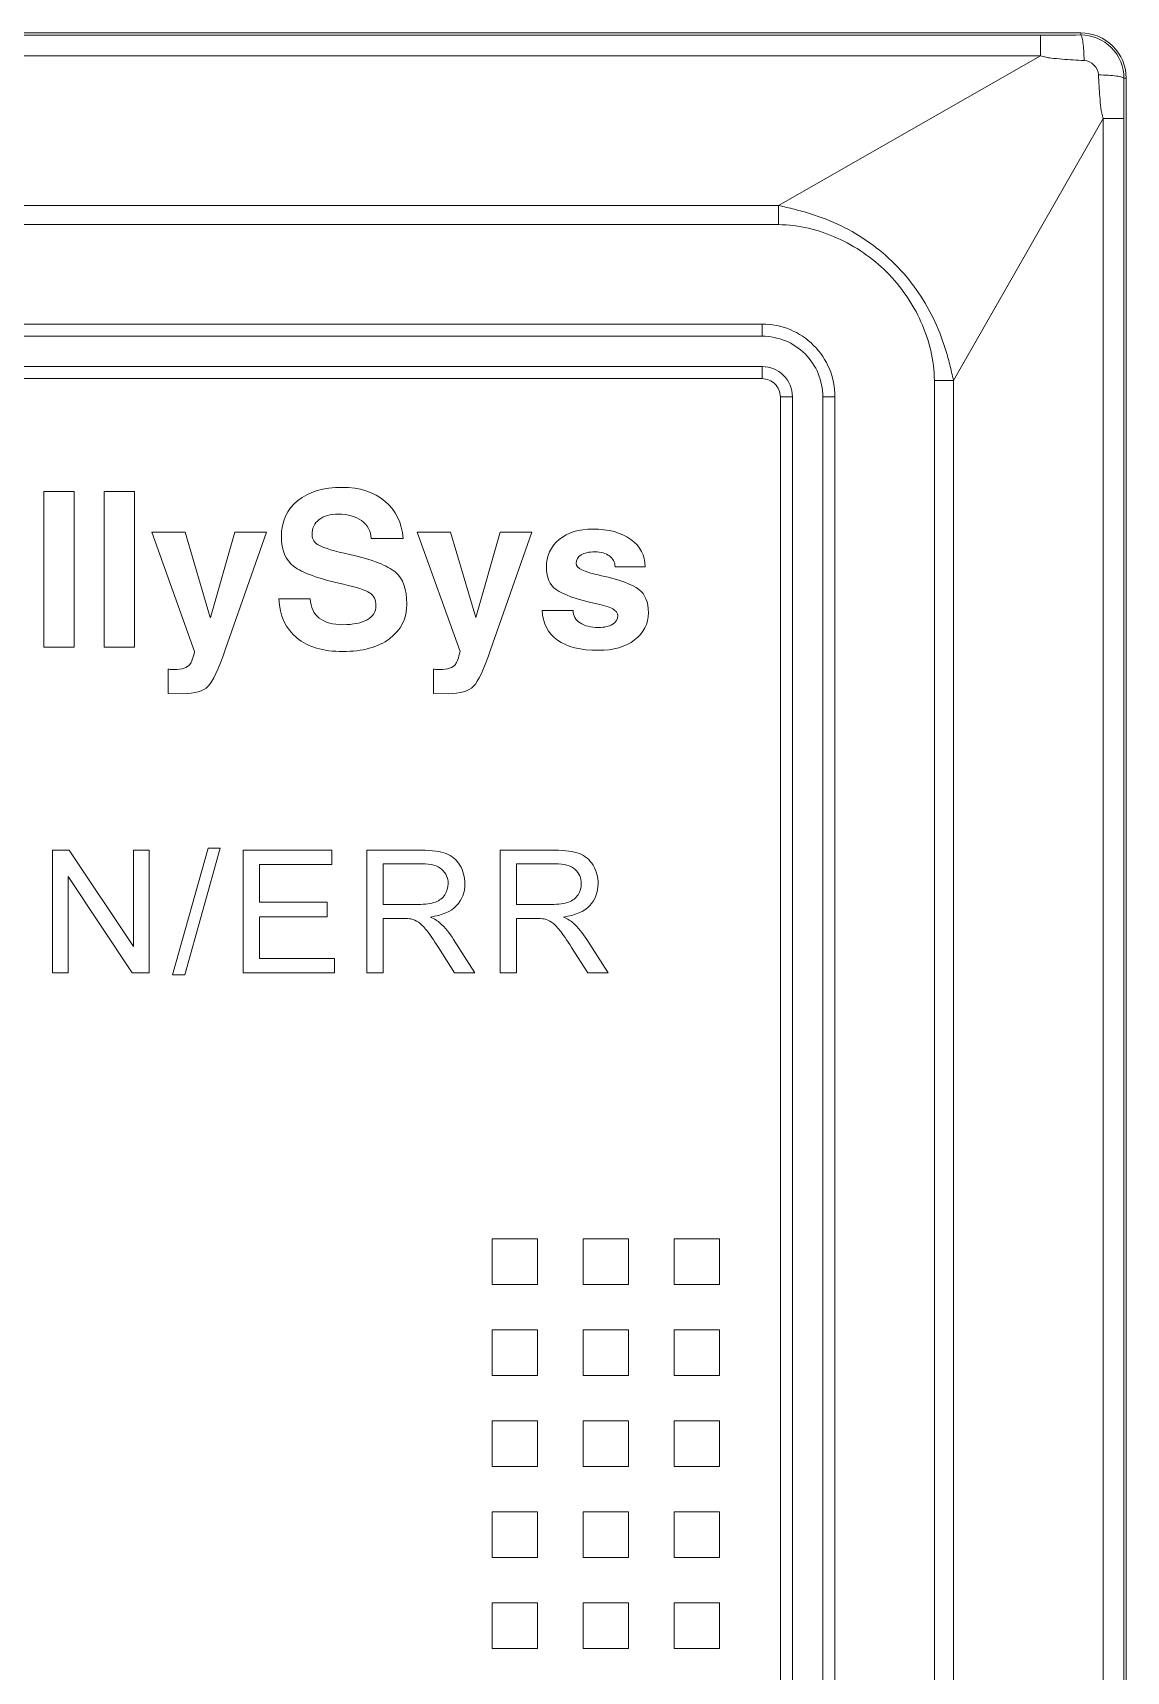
# Model space of a CAD drawing. Header units: millimetres. Extents: x 33157 to 59611, y -29750 to 1750.
# Drawn here: x 53547.51 to 53565.53, y -3609.7 to -3582.7 of the extents above; entities that cross this region are included whole.
import ezdxf

# ---------------------------------------------------------------- set-up
doc = ezdxf.new("R2010")
doc.units = ezdxf.units.MM
doc.layers.add('layer 1', color=7, linetype='Continuous', lineweight=18)

msp = doc.modelspace()

# ---------------------------------------------------------------- linework, layer by layer
at = {"layer": 'layer 1', "lineweight": 9}
for p, q in [((53564.118, -3582.736), (53564.118, -3583.078)), ((53564.782, -3582.699), (53564.782, -3582.735)), ((53565.532, -3583.449), (53565.532, -3583.449)), ((53565.532, -3583.449), (53565.532, -3681.948)), ((53565.153, -3584.113), (53565.153, -3681.284)), ((53565.494, -3584.113), (53565.494, -3681.284)), ((53559.801, -3585.545), (53559.801, -3585.861)), ((53559.532, -3587.499), (53559.532, -3587.699)), ((53559.532, -3588.199), (53559.532, -3588.399)), ((53562.37, -3588.429), (53562.37, -3588.429)), ((53562.37, -3588.429), (53562.37, -3676.968)), ((53562.686, -3588.429), (53562.686, -3588.429)), ((53562.686, -3588.429), (53562.686, -3676.968)), ((53559.832, -3588.699), (53559.832, -3588.699)), ((53559.832, -3588.699), (53559.832, -3676.698)), ((53560.032, -3588.699), (53560.032, -3588.699)), ((53560.032, -3588.699), (53560.032, -3676.698)), ((53560.532, -3588.699), (53560.532, -3676.698)), ((53560.732, -3588.699), (53560.732, -3676.698))]:
    msp.add_line(p, q, dxfattribs=at)
for points in [[(53564.782, -3582.699), (53564.782, -3582.699), (53531.582, -3582.699), (53531.582, -3582.699)], [(53532.246, -3582.736), (53532.246, -3582.736), (53564.118, -3582.736), (53564.118, -3582.736)], [(53564.118, -3582.736), (53564.339, -3582.736), (53564.561, -3582.736), (53564.782, -3582.735)], [(53532.246, -3583.078), (53532.246, -3583.078), (53564.118, -3583.078), (53564.118, -3583.078)], [(53564.118, -3583.078), (53564.118, -3583.078), (53559.801, -3585.545), (53559.801, -3585.545)], [(53565.495, -3583.449), (53565.495, -3583.67), (53565.494, -3583.891), (53565.494, -3584.113)], [(53565.495, -3583.449), (53565.495, -3583.449), (53565.532, -3583.449), (53565.532, -3583.449)], [(53565.153, -3584.113), (53565.153, -3584.113), (53562.686, -3588.429), (53562.686, -3588.429)], [(53565.494, -3584.113), (53565.494, -3584.113), (53565.153, -3584.113), (53565.153, -3584.113)], [(53559.801, -3585.545), (53559.801, -3585.545), (53536.563, -3585.545), (53536.563, -3585.545)], [(53559.801, -3585.861), (53559.801, -3585.861), (53536.563, -3585.861), (53536.563, -3585.861)], [(53536.832, -3587.499), (53536.832, -3587.499), (53559.532, -3587.499), (53559.532, -3587.499)], [(53536.832, -3587.699), (53536.832, -3587.699), (53559.532, -3587.699), (53559.532, -3587.699)], [(53559.532, -3588.199), (53559.532, -3588.199), (53536.832, -3588.199), (53536.832, -3588.199)], [(53559.532, -3588.399), (53559.532, -3588.399), (53536.832, -3588.399), (53536.832, -3588.399)], [(53562.37, -3588.429), (53562.37, -3588.429), (53562.686, -3588.429), (53562.686, -3588.429)], [(53559.832, -3588.699), (53559.832, -3588.699), (53560.032, -3588.699), (53560.032, -3588.699)], [(53560.732, -3588.699), (53560.732, -3588.699), (53560.532, -3588.699), (53560.532, -3588.699)]]:
    msp.add_open_spline(points, degree=3, dxfattribs=at)
for points, knots in [([(53565.532, -3583.449), (53565.532, -3583.25), (53565.453, -3583.059), (53565.312, -3582.918), (53565.172, -3582.778), (53564.981, -3582.699), (53564.782, -3582.699)], [0, 0, 0, 0, 173044.865351, 173044.865351, 173044.865351, 346089.730702, 346089.730702, 346089.730702, 346089.730702]), ([(53565.495, -3583.449), (53565.495, -3583.259), (53565.42, -3583.078), (53565.286, -3582.944), (53565.153, -3582.81), (53564.971, -3582.735), (53564.782, -3582.735)], [0, 0, 0, 0, 173044.861983, 173044.861983, 173044.861983, 346089.723967, 346089.723967, 346089.723967, 346089.723967]), ([(53564.782, -3582.735), (53564.786, -3582.736), (53564.789, -3582.74), (53564.792, -3582.745), (53564.796, -3582.753), (53564.799, -3582.76), (53564.801, -3582.768), (53564.805, -3582.781), (53564.808, -3582.794), (53564.81, -3582.807), (53564.814, -3582.824), (53564.816, -3582.841), (53564.818, -3582.858), (53564.824, -3582.902), (53564.828, -3582.947), (53564.831, -3582.992), (53564.834, -3583.047), (53564.837, -3583.101), (53564.838, -3583.156)], [0, 0, 0, 0, 146907.552108, 146907.552108, 146907.552108, 293815.104216, 293815.104216, 293815.104216, 440722.656325, 440722.656325, 440722.656325, 587630.208433, 587630.208433, 587630.208433, 734537.760541, 734537.760541, 734537.760541, 881445.312649, 881445.312649, 881445.312649, 881445.312649]), ([(53564.118, -3583.078), (53564.146, -3583.089), (53564.176, -3583.096), (53564.205, -3583.102), (53564.235, -3583.107), (53564.265, -3583.112), (53564.295, -3583.115), (53564.355, -3583.123), (53564.416, -3583.128), (53564.476, -3583.133), (53564.536, -3583.138), (53564.597, -3583.142), (53564.657, -3583.146), (53564.717, -3583.149), (53564.777, -3583.153), (53564.838, -3583.156)], [0, 0, 0, 0, 149154.427168, 149154.427168, 149154.427168, 298308.854335, 298308.854335, 298308.854335, 447463.281503, 447463.281503, 447463.281503, 596617.70867, 596617.70867, 596617.70867, 745772.135838, 745772.135838, 745772.135838, 745772.135838]), ([(53564.838, -3583.156), (53564.897, -3583.159), (53564.956, -3583.187), (53565, -3583.231), (53565.044, -3583.274), (53565.072, -3583.333), (53565.075, -3583.393)], [0, 0, 0, 0, 173044.839218, 173044.839218, 173044.839218, 346089.678437, 346089.678437, 346089.678437, 346089.678437]), ([(53565.495, -3583.449), (53565.495, -3583.444), (53565.49, -3583.441), (53565.486, -3583.439), (53565.478, -3583.434), (53565.47, -3583.432), (53565.462, -3583.429), (53565.45, -3583.426), (53565.437, -3583.423), (53565.424, -3583.42), (53565.407, -3583.417), (53565.39, -3583.415), (53565.373, -3583.412), (53565.328, -3583.406), (53565.283, -3583.403), (53565.238, -3583.4), (53565.184, -3583.396), (53565.129, -3583.394), (53565.075, -3583.393)], [0, 0, 0, 0, 146910.090751, 146910.090751, 146910.090751, 293820.181503, 293820.181503, 293820.181503, 440730.272254, 440730.272254, 440730.272254, 587640.363006, 587640.363006, 587640.363006, 734550.453757, 734550.453757, 734550.453757, 881460.544508, 881460.544508, 881460.544508, 881460.544508]), ([(53565.075, -3583.393), (53565.078, -3583.453), (53565.081, -3583.513), (53565.085, -3583.574), (53565.089, -3583.634), (53565.093, -3583.694), (53565.098, -3583.755), (53565.102, -3583.815), (53565.108, -3583.875), (53565.115, -3583.935), (53565.122, -3583.996), (53565.131, -3584.056), (53565.153, -3584.113)], [0, 0, 0, 0, 153443.421177, 153443.421177, 153443.421177, 306886.842355, 306886.842355, 306886.842355, 460330.263532, 460330.263532, 460330.263532, 613773.68471, 613773.68471, 613773.68471, 613773.68471]), ([(53562.686, -3588.429), (53562.664, -3588.341), (53562.645, -3588.252), (53562.623, -3588.164), (53562.601, -3588.076), (53562.577, -3587.989), (53562.55, -3587.902), (53562.495, -3587.729), (53562.429, -3587.559), (53562.349, -3587.395), (53562.27, -3587.232), (53562.177, -3587.075), (53562.071, -3586.927), (53561.966, -3586.779), (53561.848, -3586.639), (53561.72, -3586.511), (53561.591, -3586.382), (53561.452, -3586.265), (53561.304, -3586.159), (53561.156, -3586.054), (53560.999, -3585.961), (53560.835, -3585.881), (53560.672, -3585.802), (53560.502, -3585.735), (53560.329, -3585.681), (53560.242, -3585.654), (53560.154, -3585.63), (53560.066, -3585.608), (53559.978, -3585.586), (53559.89, -3585.566), (53559.801, -3585.545)], [0, 0, 0, 0, 141676.85397, 141676.85397, 141676.85397, 283353.707941, 283353.707941, 283353.707941, 425030.561911, 425030.561911, 425030.561911, 566707.415881, 566707.415881, 566707.415881, 708384.269852, 708384.269852, 708384.269852, 850061.123822, 850061.123822, 850061.123822, 991737.977792, 991737.977792, 991737.977792, 1133414.831763, 1133414.831763, 1133414.831763, 1275091.685733, 1275091.685733, 1275091.685733, 1416768.539703, 1416768.539703, 1416768.539703, 1416768.539703]), ([(53562.37, -3588.429), (53562.37, -3588.263), (53562.348, -3588.097), (53562.31, -3587.935), (53562.272, -3587.772), (53562.218, -3587.614), (53562.15, -3587.462), (53562.014, -3587.16), (53561.822, -3586.881), (53561.586, -3586.645), (53561.35, -3586.409), (53561.071, -3586.216), (53560.768, -3586.081), (53560.616, -3586.013), (53560.458, -3585.959), (53560.296, -3585.921), (53560.134, -3585.883), (53559.968, -3585.861), (53559.801, -3585.861)], [0, 0, 0, 0, 146903.572053, 146903.572053, 146903.572053, 293807.144106, 293807.144106, 293807.144106, 440710.716159, 440710.716159, 440710.716159, 587614.288211, 587614.288211, 587614.288211, 734517.860264, 734517.860264, 734517.860264, 881421.432317, 881421.432317, 881421.432317, 881421.432317]), ([(53560.732, -3588.699), (53560.732, -3588.38), (53560.606, -3588.075), (53560.381, -3587.85), (53560.156, -3587.625), (53559.85, -3587.499), (53559.532, -3587.499)], [0, 0, 0, 0, 173037.485298, 173037.485298, 173037.485298, 346074.970596, 346074.970596, 346074.970596, 346074.970596]), ([(53560.532, -3588.699), (53560.532, -3588.433), (53560.427, -3588.179), (53560.239, -3587.991), (53560.052, -3587.804), (53559.797, -3587.699), (53559.532, -3587.699)], [0, 0, 0, 0, 173037.46707, 173037.46707, 173037.46707, 346074.93414, 346074.93414, 346074.93414, 346074.93414]), ([(53560.032, -3588.699), (53560.032, -3588.566), (53559.979, -3588.439), (53559.886, -3588.345), (53559.792, -3588.251), (53559.665, -3588.199), (53559.532, -3588.199)], [0, 0, 0, 0, 173037.421828, 173037.421828, 173037.421828, 346074.843656, 346074.843656, 346074.843656, 346074.843656]), ([(53559.832, -3588.699), (53559.832, -3588.619), (53559.8, -3588.543), (53559.744, -3588.486), (53559.688, -3588.43), (53559.612, -3588.399), (53559.532, -3588.399)], [0, 0, 0, 0, 173037.403689, 173037.403689, 173037.403689, 346074.807377, 346074.807377, 346074.807377, 346074.807377])]:
    msp.add_open_spline(points, degree=3, knots=knots, dxfattribs=at)
at = {"layer": 'layer 1'}
for points, knots in [([(53547.696, -3590.26), (53547.696, -3590.26), (53547.946, -3590.26), (53547.946, -3590.26), (53547.946, -3590.26), (53548.197, -3590.26), (53548.197, -3590.26), (53548.197, -3590.26), (53548.197, -3592.826), (53548.197, -3592.826), (53548.197, -3592.826), (53547.948, -3592.826), (53547.948, -3592.826), (53547.948, -3592.826), (53547.696, -3592.826), (53547.696, -3592.826), (53547.696, -3592.826), (53547.696, -3590.26), (53547.696, -3590.26)], [0, 0, 0, 0, 146873.556971, 146873.556971, 146873.556971, 293747.113943, 293747.113943, 293747.113943, 440620.670914, 440620.670914, 440620.670914, 587494.227886, 587494.227886, 587494.227886, 734367.784857, 734367.784857, 734367.784857, 881241.341828, 881241.341828, 881241.341828, 881241.341828]), ([(53548.69, -3590.26), (53548.69, -3590.26), (53548.94, -3590.26), (53548.94, -3590.26), (53548.94, -3590.26), (53549.191, -3590.26), (53549.191, -3590.26), (53549.191, -3590.26), (53549.191, -3592.826), (53549.191, -3592.826), (53549.191, -3592.826), (53548.941, -3592.826), (53548.941, -3592.826), (53548.941, -3592.826), (53548.69, -3592.826), (53548.69, -3592.826), (53548.69, -3592.826), (53548.69, -3590.26), (53548.69, -3590.26)], [0, 0, 0, 0, 146876.185907, 146876.185907, 146876.185907, 293752.371813, 293752.371813, 293752.371813, 440628.55772, 440628.55772, 440628.55772, 587504.743626, 587504.743626, 587504.743626, 734380.929533, 734380.929533, 734380.929533, 881257.115439, 881257.115439, 881257.115439, 881257.115439]), ([(53553.091, -3591.031), (53553.082, -3590.908), (53553.029, -3590.811), (53552.931, -3590.739), (53552.833, -3590.668), (53552.706, -3590.632), (53552.549, -3590.632), (53552.413, -3590.632), (53552.306, -3590.662), (53552.23, -3590.722), (53552.153, -3590.781), (53552.114, -3590.865), (53552.114, -3590.972), (53552.114, -3591.049), (53552.155, -3591.108), (53552.235, -3591.15), (53552.314, -3591.192), (53552.482, -3591.241), (53552.739, -3591.298), (53553.113, -3591.382), (53553.363, -3591.479), (53553.488, -3591.588), (53553.614, -3591.696), (53553.677, -3591.87), (53553.677, -3592.11), (53553.677, -3592.351), (53553.583, -3592.542), (53553.393, -3592.684), (53553.203, -3592.825), (53552.946, -3592.896), (53552.623, -3592.896), (53552.298, -3592.896), (53552.044, -3592.821), (53551.862, -3592.671), (53551.679, -3592.521), (53551.581, -3592.307), (53551.568, -3592.03), (53551.568, -3592.03), (53552.085, -3592.03), (53552.085, -3592.03), (53552.091, -3592.166), (53552.14, -3592.271), (53552.233, -3592.344), (53552.326, -3592.417), (53552.456, -3592.454), (53552.623, -3592.454), (53552.794, -3592.454), (53552.928, -3592.426), (53553.024, -3592.371), (53553.12, -3592.316), (53553.168, -3592.239), (53553.168, -3592.141), (53553.168, -3592.045), (53553.133, -3591.974), (53553.064, -3591.928), (53552.996, -3591.883), (53552.852, -3591.836), (53552.631, -3591.787), (53552.223, -3591.696), (53551.951, -3591.598), (53551.814, -3591.492), (53551.678, -3591.387), (53551.609, -3591.224), (53551.609, -3591.001), (53551.609, -3590.752), (53551.7, -3590.555), (53551.88, -3590.409), (53552.061, -3590.263), (53552.305, -3590.19), (53552.612, -3590.19), (53552.9, -3590.19), (53553.134, -3590.265), (53553.314, -3590.417), (53553.495, -3590.569), (53553.595, -3590.773), (53553.615, -3591.031), (53553.615, -3591.031), (53553.091, -3591.031), (53553.091, -3591.031)], [0, 0, 0, 0, 136831.670488, 136831.670488, 136831.670488, 273663.340976, 273663.340976, 273663.340976, 410495.011463, 410495.011463, 410495.011463, 547326.681951, 547326.681951, 547326.681951, 684158.352439, 684158.352439, 684158.352439, 820990.022927, 820990.022927, 820990.022927, 957821.693414, 957821.693414, 957821.693414, 1094653.363902, 1094653.363902, 1094653.363902, 1231485.03439, 1231485.03439, 1231485.03439, 1368316.704878, 1368316.704878, 1368316.704878, 1505148.375366, 1505148.375366, 1505148.375366, 1641980.045853, 1641980.045853, 1641980.045853, 1778811.716341, 1778811.716341, 1778811.716341, 1915643.386829, 1915643.386829, 1915643.386829, 2052475.057317, 2052475.057317, 2052475.057317, 2189306.727804, 2189306.727804, 2189306.727804, 2326138.398292, 2326138.398292, 2326138.398292, 2462970.06878, 2462970.06878, 2462970.06878, 2599801.739268, 2599801.739268, 2599801.739268, 2736633.409756, 2736633.409756, 2736633.409756, 2873465.080243, 2873465.080243, 2873465.080243, 3010296.750731, 3010296.750731, 3010296.750731, 3147128.421219, 3147128.421219, 3147128.421219, 3283960.091707, 3283960.091707, 3283960.091707, 3420791.762195, 3420791.762195, 3420791.762195, 3557623.432682, 3557623.432682, 3557623.432682, 3557623.432682]), ([(53550.684, -3592.867), (53550.574, -3593.187), (53550.48, -3593.387), (53550.402, -3593.469), (53550.324, -3593.55), (53550.185, -3593.591), (53549.984, -3593.591), (53549.984, -3593.591), (53549.745, -3593.586), (53549.745, -3593.586), (53549.745, -3593.586), (53549.745, -3593.184), (53549.745, -3593.184), (53549.757, -3593.189), (53549.789, -3593.191), (53549.841, -3593.191), (53549.975, -3593.191), (53550.062, -3593.164), (53550.103, -3593.109), (53550.129, -3593.074), (53550.154, -3593.002), (53550.18, -3592.893), (53550.18, -3592.893), (53549.472, -3590.927), (53549.472, -3590.927), (53549.472, -3590.927), (53549.747, -3590.927), (53549.747, -3590.927), (53549.747, -3590.927), (53550.025, -3590.927), (53550.025, -3590.927), (53550.025, -3590.927), (53550.438, -3592.336), (53550.438, -3592.336), (53550.438, -3592.336), (53550.439, -3592.336), (53550.439, -3592.336), (53550.439, -3592.336), (53550.841, -3590.927), (53550.841, -3590.927), (53550.841, -3590.927), (53551.103, -3590.927), (53551.103, -3590.927), (53551.103, -3590.927), (53551.365, -3590.927), (53551.365, -3590.927), (53551.365, -3590.927), (53550.684, -3592.867), (53550.684, -3592.867)], [0, 0, 0, 0, 138712.919467, 138712.919467, 138712.919467, 277425.838933, 277425.838933, 277425.838933, 416138.7584, 416138.7584, 416138.7584, 554851.677866, 554851.677866, 554851.677866, 693564.597333, 693564.597333, 693564.597333, 832277.516799, 832277.516799, 832277.516799, 970990.436266, 970990.436266, 970990.436266, 1109703.355732, 1109703.355732, 1109703.355732, 1248416.275199, 1248416.275199, 1248416.275199, 1387129.194665, 1387129.194665, 1387129.194665, 1525842.114132, 1525842.114132, 1525842.114132, 1664555.033598, 1664555.033598, 1664555.033598, 1803267.953065, 1803267.953065, 1803267.953065, 1941980.872531, 1941980.872531, 1941980.872531, 2080693.791998, 2080693.791998, 2080693.791998, 2219406.711464, 2219406.711464, 2219406.711464, 2219406.711464]), ([(53555.058, -3592.867), (53554.948, -3593.187), (53554.854, -3593.387), (53554.776, -3593.469), (53554.698, -3593.55), (53554.559, -3593.591), (53554.359, -3593.591), (53554.359, -3593.591), (53554.119, -3593.586), (53554.119, -3593.586), (53554.119, -3593.586), (53554.119, -3593.184), (53554.119, -3593.184), (53554.131, -3593.189), (53554.163, -3593.191), (53554.215, -3593.191), (53554.349, -3593.191), (53554.437, -3593.164), (53554.477, -3593.109), (53554.503, -3593.074), (53554.529, -3593.002), (53554.554, -3592.893), (53554.554, -3592.893), (53553.846, -3590.927), (53553.846, -3590.927), (53553.846, -3590.927), (53554.122, -3590.927), (53554.122, -3590.927), (53554.122, -3590.927), (53554.399, -3590.927), (53554.399, -3590.927), (53554.399, -3590.927), (53554.812, -3592.336), (53554.812, -3592.336), (53554.812, -3592.336), (53554.813, -3592.336), (53554.813, -3592.336), (53554.813, -3592.336), (53555.215, -3590.927), (53555.215, -3590.927), (53555.215, -3590.927), (53555.477, -3590.927), (53555.477, -3590.927), (53555.477, -3590.927), (53555.739, -3590.927), (53555.739, -3590.927), (53555.739, -3590.927), (53555.058, -3592.867), (53555.058, -3592.867)], [0, 0, 0, 0, 138723.849953, 138723.849953, 138723.849953, 277447.699907, 277447.699907, 277447.699907, 416171.54986, 416171.54986, 416171.54986, 554895.399814, 554895.399814, 554895.399814, 693619.249767, 693619.249767, 693619.249767, 832343.099721, 832343.099721, 832343.099721, 971066.949674, 971066.949674, 971066.949674, 1109790.799628, 1109790.799628, 1109790.799628, 1248514.649581, 1248514.649581, 1248514.649581, 1387238.499535, 1387238.499535, 1387238.499535, 1525962.349488, 1525962.349488, 1525962.349488, 1664686.199442, 1664686.199442, 1664686.199442, 1803410.049395, 1803410.049395, 1803410.049395, 1942133.899349, 1942133.899349, 1942133.899349, 2080857.749302, 2080857.749302, 2080857.749302, 2219581.599256, 2219581.599256, 2219581.599256, 2219581.599256]), ([(53557.108, -3591.498), (53557.108, -3591.424), (53557.077, -3591.365), (53557.017, -3591.321), (53556.956, -3591.276), (53556.876, -3591.254), (53556.776, -3591.254), (53556.679, -3591.254), (53556.604, -3591.271), (53556.549, -3591.304), (53556.495, -3591.337), (53556.468, -3591.383), (53556.468, -3591.443), (53556.468, -3591.485), (53556.499, -3591.521), (53556.561, -3591.551), (53556.621, -3591.58), (53556.729, -3591.612), (53556.884, -3591.647), (53557.192, -3591.716), (53557.397, -3591.791), (53557.501, -3591.872), (53557.605, -3591.954), (53557.657, -3592.082), (53557.657, -3592.256), (53557.657, -3592.442), (53557.581, -3592.592), (53557.431, -3592.705), (53557.28, -3592.819), (53557.081, -3592.876), (53556.834, -3592.876), (53556.541, -3592.876), (53556.316, -3592.82), (53556.158, -3592.708), (53556, -3592.596), (53555.916, -3592.433), (53555.906, -3592.219), (53555.906, -3592.219), (53556.416, -3592.219), (53556.416, -3592.219), (53556.419, -3592.307), (53556.458, -3592.375), (53556.532, -3592.425), (53556.606, -3592.474), (53556.706, -3592.499), (53556.833, -3592.499), (53556.934, -3592.499), (53557.012, -3592.482), (53557.069, -3592.447), (53557.125, -3592.413), (53557.153, -3592.365), (53557.153, -3592.303), (53557.153, -3592.26), (53557.126, -3592.224), (53557.071, -3592.193), (53557.017, -3592.164), (53556.921, -3592.135), (53556.783, -3592.104), (53556.462, -3592.032), (53556.247, -3591.956), (53556.139, -3591.876), (53556.031, -3591.797), (53555.977, -3591.674), (53555.977, -3591.507), (53555.977, -3591.319), (53556.047, -3591.167), (53556.187, -3591.051), (53556.327, -3590.935), (53556.512, -3590.877), (53556.741, -3590.877), (53557, -3590.877), (53557.208, -3590.934), (53557.366, -3591.048), (53557.525, -3591.161), (53557.604, -3591.311), (53557.604, -3591.498), (53557.604, -3591.498), (53557.604, -3591.498), (53557.604, -3591.498), (53557.604, -3591.498), (53557.108, -3591.498), (53557.108, -3591.498)], [0, 0, 0, 0, 136663.852527, 136663.852527, 136663.852527, 273327.705054, 273327.705054, 273327.705054, 409991.557581, 409991.557581, 409991.557581, 546655.410108, 546655.410108, 546655.410108, 683319.262635, 683319.262635, 683319.262635, 819983.115162, 819983.115162, 819983.115162, 956646.967689, 956646.967689, 956646.967689, 1093310.820216, 1093310.820216, 1093310.820216, 1229974.672744, 1229974.672744, 1229974.672744, 1366638.525271, 1366638.525271, 1366638.525271, 1503302.377798, 1503302.377798, 1503302.377798, 1639966.230325, 1639966.230325, 1639966.230325, 1776630.082852, 1776630.082852, 1776630.082852, 1913293.935379, 1913293.935379, 1913293.935379, 2049957.787906, 2049957.787906, 2049957.787906, 2186621.640433, 2186621.640433, 2186621.640433, 2323285.49296, 2323285.49296, 2323285.49296, 2459949.345487, 2459949.345487, 2459949.345487, 2596613.198014, 2596613.198014, 2596613.198014, 2733277.050541, 2733277.050541, 2733277.050541, 2869940.903068, 2869940.903068, 2869940.903068, 3006604.755595, 3006604.755595, 3006604.755595, 3143268.608122, 3143268.608122, 3143268.608122, 3279932.460649, 3279932.460649, 3279932.460649, 3416596.313176, 3416596.313176, 3416596.313176, 3553260.165703, 3553260.165703, 3553260.165703, 3689924.018231, 3689924.018231, 3689924.018231, 3689924.018231]), ([(53547.836, -3598.191), (53547.836, -3598.191), (53547.836, -3596.171), (53547.836, -3596.171), (53547.836, -3596.171), (53548.111, -3596.171), (53548.111, -3596.171), (53548.111, -3596.171), (53549.171, -3597.757), (53549.171, -3597.757), (53549.171, -3597.757), (53549.171, -3596.171), (53549.171, -3596.171), (53549.171, -3596.171), (53549.428, -3596.171), (53549.428, -3596.171), (53549.428, -3596.171), (53549.428, -3598.191), (53549.428, -3598.191), (53549.428, -3598.191), (53549.153, -3598.191), (53549.153, -3598.191), (53549.153, -3598.191), (53548.093, -3596.605), (53548.093, -3596.605), (53548.093, -3596.605), (53548.093, -3598.191), (53548.093, -3598.191), (53548.093, -3598.191), (53547.836, -3598.191), (53547.836, -3598.191)], [0, 0, 0, 0, 141653.214869, 141653.214869, 141653.214869, 283306.429737, 283306.429737, 283306.429737, 424959.644606, 424959.644606, 424959.644606, 566612.859474, 566612.859474, 566612.859474, 708266.074343, 708266.074343, 708266.074343, 849919.289212, 849919.289212, 849919.289212, 991572.50408, 991572.50408, 991572.50408, 1133225.718949, 1133225.718949, 1133225.718949, 1274878.933817, 1274878.933817, 1274878.933817, 1416532.148686, 1416532.148686, 1416532.148686, 1416532.148686]), ([(53549.817, -3598.225), (53549.817, -3598.225), (53550.404, -3596.137), (53550.404, -3596.137), (53550.404, -3596.137), (53550.603, -3596.137), (53550.603, -3596.137), (53550.603, -3596.137), (53550.016, -3598.225), (53550.016, -3598.225), (53550.016, -3598.225), (53549.817, -3598.225), (53549.817, -3598.225)], [0, 0, 0, 0, 153419.763081, 153419.763081, 153419.763081, 306839.526162, 306839.526162, 306839.526162, 460259.289243, 460259.289243, 460259.289243, 613679.052324, 613679.052324, 613679.052324, 613679.052324]), ([(53550.98, -3598.191), (53550.98, -3598.191), (53550.98, -3596.171), (53550.98, -3596.171), (53550.98, -3596.171), (53552.439, -3596.171), (53552.439, -3596.171), (53552.439, -3596.171), (53552.439, -3596.408), (53552.439, -3596.408), (53552.439, -3596.408), (53551.249, -3596.408), (53551.249, -3596.408), (53551.249, -3596.408), (53551.249, -3597.029), (53551.249, -3597.029), (53551.249, -3597.029), (53552.363, -3597.029), (53552.363, -3597.029), (53552.363, -3597.029), (53552.363, -3597.266), (53552.363, -3597.266), (53552.363, -3597.266), (53551.249, -3597.266), (53551.249, -3597.266), (53551.249, -3597.266), (53551.249, -3597.954), (53551.249, -3597.954), (53551.249, -3597.954), (53552.487, -3597.954), (53552.487, -3597.954), (53552.487, -3597.954), (53552.487, -3598.191), (53552.487, -3598.191), (53552.487, -3598.191), (53550.98, -3598.191), (53550.98, -3598.191)], [0, 0, 0, 0, 140353.728452, 140353.728452, 140353.728452, 280707.456904, 280707.456904, 280707.456904, 421061.185355, 421061.185355, 421061.185355, 561414.913807, 561414.913807, 561414.913807, 701768.642259, 701768.642259, 701768.642259, 842122.370711, 842122.370711, 842122.370711, 982476.099163, 982476.099163, 982476.099163, 1122829.827615, 1122829.827615, 1122829.827615, 1263183.556066, 1263183.556066, 1263183.556066, 1403537.284518, 1403537.284518, 1403537.284518, 1543891.01297, 1543891.01297, 1543891.01297, 1684244.741422, 1684244.741422, 1684244.741422, 1684244.741422]), ([(53553.02, -3598.191), (53553.02, -3598.191), (53553.02, -3596.171), (53553.02, -3596.171), (53553.02, -3596.171), (53553.915, -3596.171), (53553.915, -3596.171), (53554.095, -3596.171), (53554.232, -3596.189), (53554.326, -3596.225), (53554.419, -3596.262), (53554.494, -3596.326), (53554.55, -3596.417), (53554.606, -3596.509), (53554.634, -3596.611), (53554.634, -3596.722), (53554.634, -3596.865), (53554.587, -3596.986), (53554.495, -3597.084), (53554.402, -3597.183), (53554.259, -3597.245), (53554.065, -3597.271), (53554.136, -3597.305), (53554.19, -3597.339), (53554.227, -3597.372), (53554.305, -3597.444), (53554.378, -3597.533), (53554.448, -3597.641), (53554.448, -3597.641), (53554.797, -3598.191), (53554.797, -3598.191), (53554.797, -3598.191), (53554.463, -3598.191), (53554.463, -3598.191), (53554.463, -3598.191), (53554.196, -3597.771), (53554.196, -3597.771), (53554.118, -3597.649), (53554.054, -3597.556), (53554.004, -3597.492), (53553.953, -3597.428), (53553.908, -3597.383), (53553.868, -3597.357), (53553.828, -3597.332), (53553.787, -3597.314), (53553.746, -3597.303), (53553.716, -3597.297), (53553.666, -3597.294), (53553.597, -3597.294), (53553.597, -3597.294), (53553.288, -3597.294), (53553.288, -3597.294), (53553.288, -3597.294), (53553.288, -3598.191), (53553.288, -3598.191), (53553.288, -3598.191), (53553.02, -3598.191), (53553.02, -3598.191)], [0, 0, 0, 0, 137856.861556, 137856.861556, 137856.861556, 275713.723111, 275713.723111, 275713.723111, 413570.584667, 413570.584667, 413570.584667, 551427.446223, 551427.446223, 551427.446223, 689284.307778, 689284.307778, 689284.307778, 827141.169334, 827141.169334, 827141.169334, 964998.03089, 964998.03089, 964998.03089, 1102854.892445, 1102854.892445, 1102854.892445, 1240711.754001, 1240711.754001, 1240711.754001, 1378568.615557, 1378568.615557, 1378568.615557, 1516425.477112, 1516425.477112, 1516425.477112, 1654282.338668, 1654282.338668, 1654282.338668, 1792139.200224, 1792139.200224, 1792139.200224, 1929996.061779, 1929996.061779, 1929996.061779, 2067852.923335, 2067852.923335, 2067852.923335, 2205709.784891, 2205709.784891, 2205709.784891, 2343566.646446, 2343566.646446, 2343566.646446, 2481423.508002, 2481423.508002, 2481423.508002, 2619280.369558, 2619280.369558, 2619280.369558, 2619280.369558]), ([(53555.215, -3598.191), (53555.215, -3598.191), (53555.215, -3596.171), (53555.215, -3596.171), (53555.215, -3596.171), (53556.11, -3596.171), (53556.11, -3596.171), (53556.29, -3596.171), (53556.427, -3596.189), (53556.521, -3596.225), (53556.614, -3596.262), (53556.689, -3596.326), (53556.745, -3596.417), (53556.801, -3596.509), (53556.829, -3596.611), (53556.829, -3596.722), (53556.829, -3596.865), (53556.782, -3596.986), (53556.69, -3597.084), (53556.597, -3597.183), (53556.454, -3597.245), (53556.26, -3597.271), (53556.331, -3597.305), (53556.385, -3597.339), (53556.421, -3597.372), (53556.5, -3597.444), (53556.573, -3597.533), (53556.643, -3597.641), (53556.643, -3597.641), (53556.992, -3598.191), (53556.992, -3598.191), (53556.992, -3598.191), (53556.658, -3598.191), (53556.658, -3598.191), (53556.658, -3598.191), (53556.391, -3597.771), (53556.391, -3597.771), (53556.313, -3597.649), (53556.249, -3597.556), (53556.199, -3597.492), (53556.148, -3597.428), (53556.103, -3597.383), (53556.063, -3597.357), (53556.023, -3597.332), (53555.982, -3597.314), (53555.941, -3597.303), (53555.911, -3597.297), (53555.861, -3597.294), (53555.792, -3597.294), (53555.792, -3597.294), (53555.483, -3597.294), (53555.483, -3597.294), (53555.483, -3597.294), (53555.483, -3598.191), (53555.483, -3598.191), (53555.483, -3598.191), (53555.215, -3598.191), (53555.215, -3598.191)], [0, 0, 0, 0, 137862.315786, 137862.315786, 137862.315786, 275724.631572, 275724.631572, 275724.631572, 413586.947358, 413586.947358, 413586.947358, 551449.263144, 551449.263144, 551449.263144, 689311.578931, 689311.578931, 689311.578931, 827173.894717, 827173.894717, 827173.894717, 965036.210503, 965036.210503, 965036.210503, 1102898.526289, 1102898.526289, 1102898.526289, 1240760.842075, 1240760.842075, 1240760.842075, 1378623.157861, 1378623.157861, 1378623.157861, 1516485.473647, 1516485.473647, 1516485.473647, 1654347.789433, 1654347.789433, 1654347.789433, 1792210.10522, 1792210.10522, 1792210.10522, 1930072.421006, 1930072.421006, 1930072.421006, 2067934.736792, 2067934.736792, 2067934.736792, 2205797.052578, 2205797.052578, 2205797.052578, 2343659.368364, 2343659.368364, 2343659.368364, 2481521.68415, 2481521.68415, 2481521.68415, 2619383.999936, 2619383.999936, 2619383.999936, 2619383.999936]), ([(53553.288, -3597.063), (53553.288, -3597.063), (53553.862, -3597.063), (53553.862, -3597.063), (53553.984, -3597.063), (53554.079, -3597.05), (53554.148, -3597.024), (53554.216, -3597), (53554.268, -3596.959), (53554.304, -3596.903), (53554.339, -3596.848), (53554.357, -3596.787), (53554.357, -3596.722), (53554.357, -3596.627), (53554.323, -3596.548), (53554.254, -3596.486), (53554.185, -3596.424), (53554.076, -3596.394), (53553.926, -3596.394), (53553.926, -3596.394), (53553.288, -3596.394), (53553.288, -3596.394), (53553.288, -3596.394), (53553.288, -3597.063), (53553.288, -3597.063)], [0, 0, 0, 0, 143631.351537, 143631.351537, 143631.351537, 287262.703075, 287262.703075, 287262.703075, 430894.054612, 430894.054612, 430894.054612, 574525.40615, 574525.40615, 574525.40615, 718156.757687, 718156.757687, 718156.757687, 861788.109224, 861788.109224, 861788.109224, 1005419.460762, 1005419.460762, 1005419.460762, 1149050.812299, 1149050.812299, 1149050.812299, 1149050.812299]), ([(53555.483, -3597.063), (53555.483, -3597.063), (53556.056, -3597.063), (53556.056, -3597.063), (53556.179, -3597.063), (53556.274, -3597.05), (53556.342, -3597.024), (53556.411, -3597), (53556.463, -3596.959), (53556.499, -3596.903), (53556.534, -3596.848), (53556.552, -3596.787), (53556.552, -3596.722), (53556.552, -3596.627), (53556.518, -3596.548), (53556.449, -3596.486), (53556.38, -3596.424), (53556.27, -3596.394), (53556.121, -3596.394), (53556.121, -3596.394), (53555.483, -3596.394), (53555.483, -3596.394), (53555.483, -3596.394), (53555.483, -3597.063), (53555.483, -3597.063)], [0, 0, 0, 0, 143637.029984, 143637.029984, 143637.029984, 287274.059969, 287274.059969, 287274.059969, 430911.089953, 430911.089953, 430911.089953, 574548.119937, 574548.119937, 574548.119937, 718185.149921, 718185.149921, 718185.149921, 861822.179906, 861822.179906, 861822.179906, 1005459.20989, 1005459.20989, 1005459.20989, 1149096.239874, 1149096.239874, 1149096.239874, 1149096.239874]), ([(53555.082, -3603.327), (53555.082, -3603.327), (53555.832, -3603.327), (53555.832, -3603.327), (53555.832, -3603.327), (53555.832, -3602.575), (53555.832, -3602.575), (53555.832, -3602.575), (53555.082, -3602.575), (53555.082, -3602.575), (53555.082, -3602.575), (53555.082, -3603.324), (53555.082, -3603.324), (53555.082, -3603.324), (53555.082, -3603.327), (53555.082, -3603.327)], [0, 0, 0, 0, 149155.651033, 149155.651033, 149155.651033, 298311.302067, 298311.302067, 298311.302067, 447466.9531, 447466.9531, 447466.9531, 596622.604133, 596622.604133, 596622.604133, 745778.255166, 745778.255166, 745778.255166, 745778.255166]), ([(53556.582, -3603.327), (53556.582, -3603.327), (53557.332, -3603.327), (53557.332, -3603.327), (53557.332, -3603.327), (53557.332, -3602.575), (53557.332, -3602.575), (53557.332, -3602.575), (53556.582, -3602.575), (53556.582, -3602.575), (53556.582, -3602.575), (53556.582, -3603.324), (53556.582, -3603.324), (53556.582, -3603.324), (53556.582, -3603.327), (53556.582, -3603.327)], [0, 0, 0, 0, 149159.690977, 149159.690977, 149159.690977, 298319.381954, 298319.381954, 298319.381954, 447479.072931, 447479.072931, 447479.072931, 596638.763909, 596638.763909, 596638.763909, 745798.454886, 745798.454886, 745798.454886, 745798.454886]), ([(53558.082, -3603.327), (53558.082, -3603.327), (53558.832, -3603.327), (53558.832, -3603.327), (53558.832, -3603.327), (53558.832, -3602.575), (53558.832, -3602.575), (53558.832, -3602.575), (53558.082, -3602.575), (53558.082, -3602.575), (53558.082, -3602.575), (53558.082, -3603.324), (53558.082, -3603.324), (53558.082, -3603.324), (53558.082, -3603.327), (53558.082, -3603.327)], [0, 0, 0, 0, 149163.730921, 149163.730921, 149163.730921, 298327.461843, 298327.461843, 298327.461843, 447491.192764, 447491.192764, 447491.192764, 596654.923685, 596654.923685, 596654.923685, 745818.654607, 745818.654607, 745818.654607, 745818.654607]), ([(53555.082, -3604.826), (53555.082, -3604.826), (53555.832, -3604.826), (53555.832, -3604.826), (53555.832, -3604.826), (53555.832, -3604.073), (53555.832, -3604.073), (53555.832, -3604.073), (53555.082, -3604.073), (53555.082, -3604.073), (53555.082, -3604.073), (53555.082, -3604.822), (53555.082, -3604.822), (53555.082, -3604.822), (53555.082, -3604.826), (53555.082, -3604.826)], [0, 0, 0, 0, 149157.700046, 149157.700046, 149157.700046, 298315.400092, 298315.400092, 298315.400092, 447473.100138, 447473.100138, 447473.100138, 596630.800184, 596630.800184, 596630.800184, 745788.50023, 745788.50023, 745788.50023, 745788.50023]), ([(53556.582, -3604.826), (53556.582, -3604.826), (53557.332, -3604.826), (53557.332, -3604.826), (53557.332, -3604.826), (53557.332, -3604.073), (53557.332, -3604.073), (53557.332, -3604.073), (53556.582, -3604.073), (53556.582, -3604.073), (53556.582, -3604.073), (53556.582, -3604.822), (53556.582, -3604.822), (53556.582, -3604.822), (53556.582, -3604.826), (53556.582, -3604.826)], [0, 0, 0, 0, 149161.739985, 149161.739985, 149161.739985, 298323.47997, 298323.47997, 298323.47997, 447485.219955, 447485.219955, 447485.219955, 596646.95994, 596646.95994, 596646.95994, 745808.699925, 745808.699925, 745808.699925, 745808.699925]), ([(53558.082, -3604.826), (53558.082, -3604.826), (53558.832, -3604.826), (53558.832, -3604.826), (53558.832, -3604.826), (53558.832, -3604.073), (53558.832, -3604.073), (53558.832, -3604.073), (53558.082, -3604.073), (53558.082, -3604.073), (53558.082, -3604.073), (53558.082, -3604.822), (53558.082, -3604.822), (53558.082, -3604.822), (53558.082, -3604.826), (53558.082, -3604.826)], [0, 0, 0, 0, 149165.779924, 149165.779924, 149165.779924, 298331.559849, 298331.559849, 298331.559849, 447497.339773, 447497.339773, 447497.339773, 596663.119698, 596663.119698, 596663.119698, 745828.899622, 745828.899622, 745828.899622, 745828.899622]), ([(53555.082, -3606.327), (53555.082, -3606.327), (53555.832, -3606.327), (53555.832, -3606.327), (53555.832, -3606.327), (53555.832, -3605.575), (53555.832, -3605.575), (53555.832, -3605.575), (53555.082, -3605.575), (53555.082, -3605.575), (53555.082, -3605.575), (53555.082, -3606.324), (53555.082, -3606.324), (53555.082, -3606.324), (53555.082, -3606.327), (53555.082, -3606.327)], [0, 0, 0, 0, 149159.753505, 149159.753505, 149159.753505, 298319.507011, 298319.507011, 298319.507011, 447479.260516, 447479.260516, 447479.260516, 596639.014022, 596639.014022, 596639.014022, 745798.767527, 745798.767527, 745798.767527, 745798.767527]), ([(53556.582, -3606.327), (53556.582, -3606.327), (53557.332, -3606.327), (53557.332, -3606.327), (53557.332, -3606.327), (53557.332, -3605.575), (53557.332, -3605.575), (53557.332, -3605.575), (53556.582, -3605.575), (53556.582, -3605.575), (53556.582, -3605.575), (53556.582, -3606.324), (53556.582, -3606.324), (53556.582, -3606.324), (53556.582, -3606.327), (53556.582, -3606.327)], [0, 0, 0, 0, 149163.79344, 149163.79344, 149163.79344, 298327.58688, 298327.58688, 298327.58688, 447491.380319, 447491.380319, 447491.380319, 596655.173759, 596655.173759, 596655.173759, 745818.967199, 745818.967199, 745818.967199, 745818.967199]), ([(53558.082, -3606.327), (53558.082, -3606.327), (53558.832, -3606.327), (53558.832, -3606.327), (53558.832, -3606.327), (53558.832, -3605.575), (53558.832, -3605.575), (53558.832, -3605.575), (53558.082, -3605.575), (53558.082, -3605.575), (53558.082, -3605.575), (53558.082, -3606.324), (53558.082, -3606.324), (53558.082, -3606.324), (53558.082, -3606.327), (53558.082, -3606.327)], [0, 0, 0, 0, 149167.833374, 149167.833374, 149167.833374, 298335.666749, 298335.666749, 298335.666749, 447503.500123, 447503.500123, 447503.500123, 596671.333498, 596671.333498, 596671.333498, 745839.166872, 745839.166872, 745839.166872, 745839.166872]), ([(53555.082, -3607.826), (53555.082, -3607.826), (53555.832, -3607.826), (53555.832, -3607.826), (53555.832, -3607.826), (53555.832, -3607.074), (53555.832, -3607.074), (53555.832, -3607.074), (53555.082, -3607.074), (53555.082, -3607.074), (53555.082, -3607.074), (53555.082, -3607.823), (53555.082, -3607.823), (53555.082, -3607.823), (53555.082, -3607.826), (53555.082, -3607.826)], [0, 0, 0, 0, 149161.803207, 149161.803207, 149161.803207, 298323.606414, 298323.606414, 298323.606414, 447485.409621, 447485.409621, 447485.409621, 596647.212827, 596647.212827, 596647.212827, 745809.016034, 745809.016034, 745809.016034, 745809.016034]), ([(53556.582, -3607.826), (53556.582, -3607.826), (53557.332, -3607.826), (53557.332, -3607.826), (53557.332, -3607.826), (53557.332, -3607.074), (53557.332, -3607.074), (53557.332, -3607.074), (53556.582, -3607.074), (53556.582, -3607.074), (53556.582, -3607.074), (53556.582, -3607.823), (53556.582, -3607.823), (53556.582, -3607.823), (53556.582, -3607.826), (53556.582, -3607.826)], [0, 0, 0, 0, 149165.843136, 149165.843136, 149165.843136, 298331.686273, 298331.686273, 298331.686273, 447497.529409, 447497.529409, 447497.529409, 596663.372546, 596663.372546, 596663.372546, 745829.215682, 745829.215682, 745829.215682, 745829.215682]), ([(53558.082, -3607.826), (53558.082, -3607.826), (53558.832, -3607.826), (53558.832, -3607.826), (53558.832, -3607.826), (53558.832, -3607.074), (53558.832, -3607.074), (53558.832, -3607.074), (53558.082, -3607.074), (53558.082, -3607.074), (53558.082, -3607.074), (53558.082, -3607.823), (53558.082, -3607.823), (53558.082, -3607.823), (53558.082, -3607.826), (53558.082, -3607.826)], [0, 0, 0, 0, 149169.883066, 149169.883066, 149169.883066, 298339.766132, 298339.766132, 298339.766132, 447509.649199, 447509.649199, 447509.649199, 596679.532265, 596679.532265, 596679.532265, 745849.415331, 745849.415331, 745849.415331, 745849.415331]), ([(53555.082, -3609.324), (53555.082, -3609.324), (53555.832, -3609.324), (53555.832, -3609.324), (53555.832, -3609.324), (53555.832, -3608.572), (53555.832, -3608.572), (53555.832, -3608.572), (53555.082, -3608.572), (53555.082, -3608.572), (53555.082, -3608.572), (53555.082, -3609.321), (53555.082, -3609.321), (53555.082, -3609.321), (53555.082, -3609.324), (53555.082, -3609.324)], [0, 0, 0, 0, 149163.852432, 149163.852432, 149163.852432, 298327.704864, 298327.704864, 298327.704864, 447491.557296, 447491.557296, 447491.557296, 596655.409728, 596655.409728, 596655.409728, 745819.26216, 745819.26216, 745819.26216, 745819.26216]), ([(53556.582, -3609.324), (53556.582, -3609.324), (53557.332, -3609.324), (53557.332, -3609.324), (53557.332, -3609.324), (53557.332, -3608.572), (53557.332, -3608.572), (53557.332, -3608.572), (53556.582, -3608.572), (53556.582, -3608.572), (53556.582, -3608.572), (53556.582, -3609.321), (53556.582, -3609.321), (53556.582, -3609.321), (53556.582, -3609.324), (53556.582, -3609.324)], [0, 0, 0, 0, 149167.892357, 149167.892357, 149167.892357, 298335.784714, 298335.784714, 298335.784714, 447503.67707, 447503.67707, 447503.67707, 596671.569427, 596671.569427, 596671.569427, 745839.461784, 745839.461784, 745839.461784, 745839.461784]), ([(53558.082, -3609.324), (53558.082, -3609.324), (53558.832, -3609.324), (53558.832, -3609.324), (53558.832, -3609.324), (53558.832, -3608.572), (53558.832, -3608.572), (53558.832, -3608.572), (53558.082, -3608.572), (53558.082, -3608.572), (53558.082, -3608.572), (53558.082, -3609.321), (53558.082, -3609.321), (53558.082, -3609.321), (53558.082, -3609.324), (53558.082, -3609.324)], [0, 0, 0, 0, 149171.932282, 149171.932282, 149171.932282, 298343.864564, 298343.864564, 298343.864564, 447515.796845, 447515.796845, 447515.796845, 596687.729127, 596687.729127, 596687.729127, 745859.661409, 745859.661409, 745859.661409, 745859.661409])]:
    msp.add_open_spline(points, degree=3, knots=knots, dxfattribs=at)

doc.saveas('drawing.dxf')
